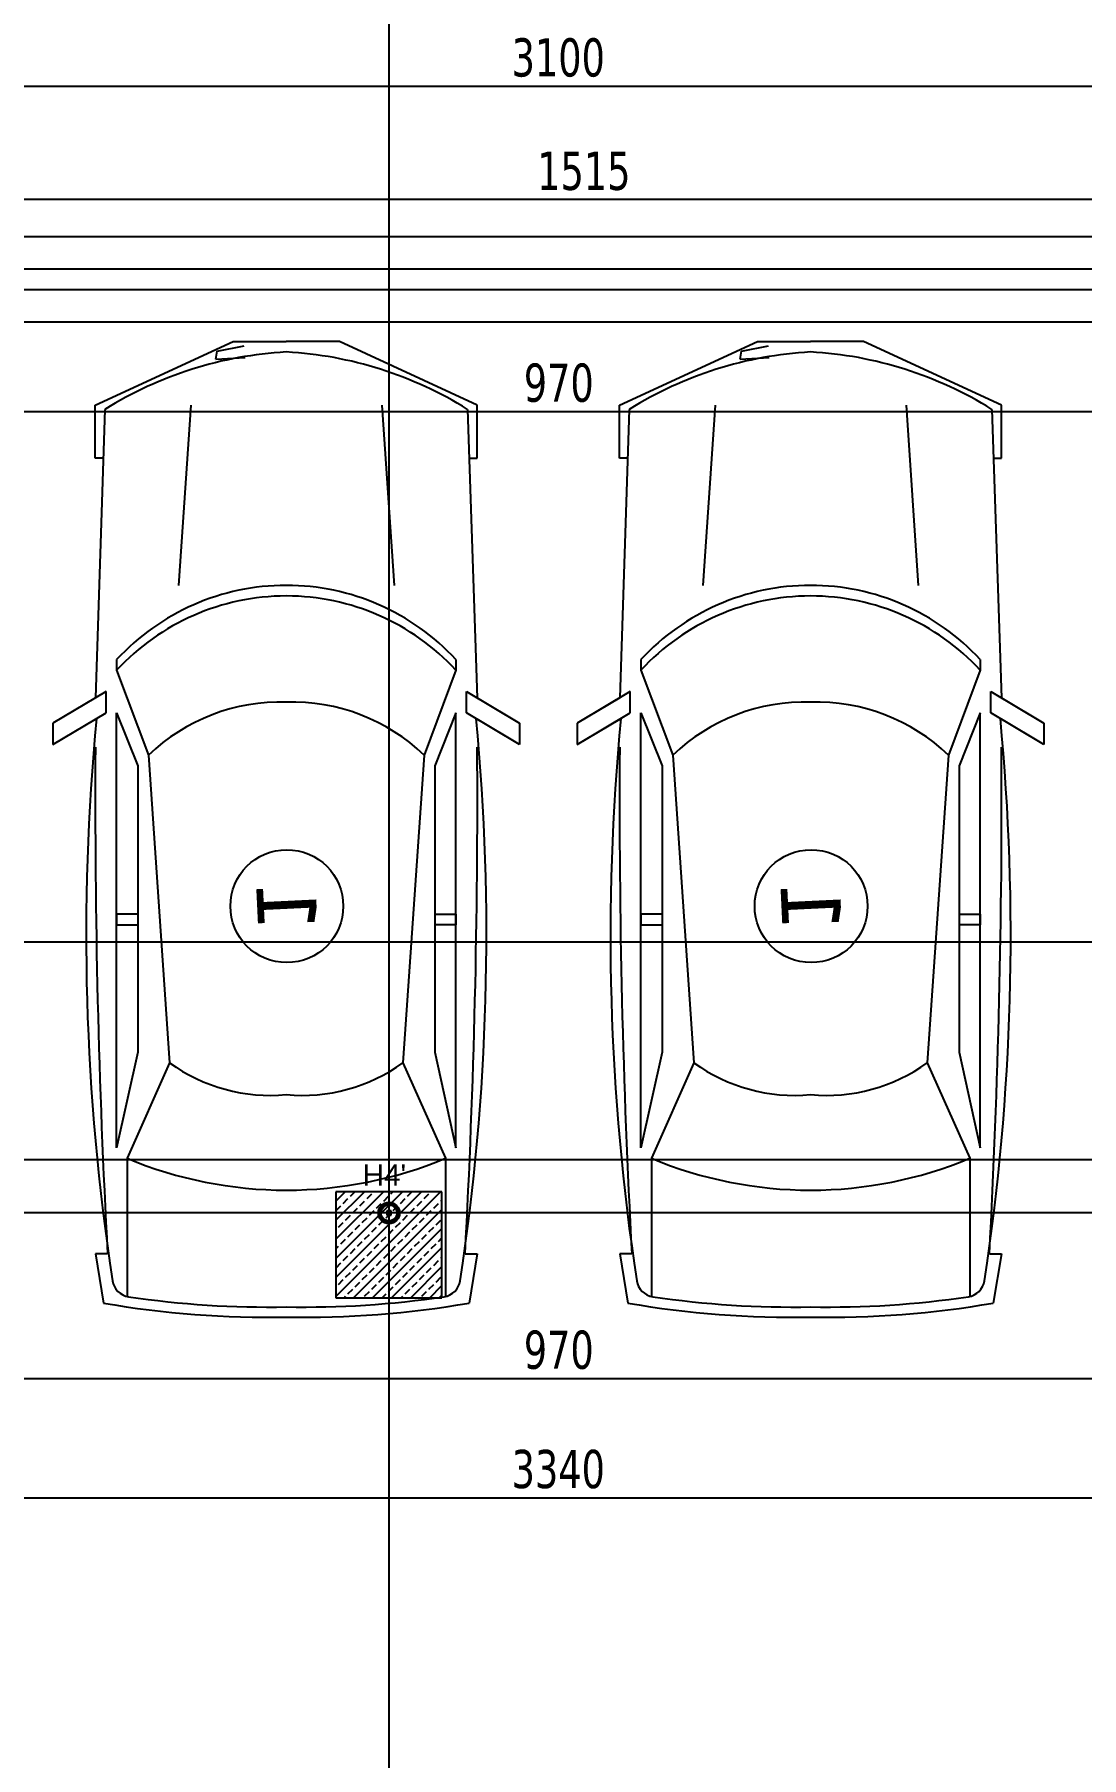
# Model space of a CAD drawing. Header units: millimetres. Extents: x 43168.9 to 43194.6, y -25545.1 to -25543.4.
# Drawn here: x 43170.6365 to 43170.7352, y -25544.6052 to -25544.4428 of the extents above; entities that cross this region are included whole.
import ezdxf
from ezdxf.enums import TextEntityAlignment as Align

# ---------------------------------------------------------------- set-up
doc = ezdxf.new("R2010")
doc.units = ezdxf.units.MM
doc.header["$LTSCALE"] = 200
doc.linetypes.add('DASHDOT', pattern=[1, 0.5, -0.25, 0, -0.25])
doc.linetypes.add('DASHDOT2', pattern=[0.5, 0.25, -0.125, 0, -0.125])
for name, color, linetype in [('aks_sgh', 5, 'DASHDOT2'), ('duv_sgh', 4, 'Continuous'), ('kesitcizgisi_sgh', 22, 'Continuous'), ('kolon-b.a_sgh', 6, 'Continuous'), ('olcuic_sgh', 183, 'Continuous'), ('tarama-betonarme_sgh', 223, 'Continuous')]:
    doc.layers.add(name, color=color, linetype=linetype)
doc.styles.add('1-200', font='arial.ttf', dxfattribs={"height": 60})
doc.styles.add('dim', font='VERDANA.TTF', dxfattribs={"width": 0.7})
doc.styles.add('text1', font='VERDANA.TTF')

msp = doc.modelspace()

# ---------------------------------------------------------------- hatches: boundary and pattern name
h = msp.add_hatch(color=256)
edge = h.paths.add_edge_path()
edge.add_arc((43170.66987904171, -25544.55391939969), 0.001, 0, 360)
edge = h.paths.add_edge_path(flags=16)
edge.add_arc((43170.66987904171, -25544.55391939969), 0.00075, 0, 360)

# ---------------------------------------------------------------- linework, layer by layer
at = {"color": 0}
for p, q in [((43170.64219002933, -25544.47776492896), (43170.65520079319, -25544.47176482753)), ((43170.64219002933, -25544.47776492896), (43170.65520079319, -25544.47176482753)), ((43170.65520079319, -25544.47176482753), (43170.66020087772, -25544.47176482753)), ((43170.65520079319, -25544.47176482753), (43170.66020087772, -25544.47176482753)), ((43170.66520096224, -25544.47176482753), (43170.66020087772, -25544.47176482753)), ((43170.66520096224, -25544.47176482753), (43170.66020087772, -25544.47176482753)), ((43170.6782117261, -25544.47776492896), (43170.66520096224, -25544.47176482753)), ((43170.6782117261, -25544.47776492896), (43170.66520096224, -25544.47176482753)), ((43170.69162596221, -25544.47776492896), (43170.70463672607, -25544.47176482753)), ((43170.69162596221, -25544.47776492896), (43170.70463672607, -25544.47176482753)), ((43170.70463672607, -25544.47176482753), (43170.7096368106, -25544.47176482753)), ((43170.70463672607, -25544.47176482753), (43170.7096368106, -25544.47176482753)), ((43170.71463689512, -25544.47176482753), (43170.7096368106, -25544.47176482753)), ((43170.71463689512, -25544.47176482753), (43170.7096368106, -25544.47176482753)), ((43170.72764765898, -25544.47776492896), (43170.71463689512, -25544.47176482753)), ((43170.72764765898, -25544.47776492896), (43170.71463689512, -25544.47176482753)), ((43170.65356415721, -25544.47344382489), (43170.6536717741, -25544.4726931023)), ((43170.65356415721, -25544.47344382489), (43170.6563090181, -25544.47328921513)), ((43170.6536717741, -25544.4726931023), (43170.65623664317, -25544.47218391655)), ((43170.70300009009, -25544.47344382489), (43170.70310770698, -25544.4726931023)), ((43170.70300009009, -25544.47344382489), (43170.70574495098, -25544.47328921513)), ((43170.70310770698, -25544.4726931023), (43170.70567257605, -25544.47218391655)), ((43170.64219002933, -25544.48276501348), (43170.64219002933, -25544.47776492896)), ((43170.64219002933, -25544.48276501348), (43170.64219002933, -25544.47776492896)), ((43170.6431036207, -25544.47818216613), (43170.64220057342, -25544.50536539554)), ((43170.65120072557, -25544.47776492896), (43170.65004444564, -25544.49476521635)), ((43170.66920102986, -25544.47776492896), (43170.67035730979, -25544.49476521635)), ((43170.67729813473, -25544.47818216613), (43170.67820118201, -25544.50536539554)), ((43170.6782117261, -25544.48276501348), (43170.6782117261, -25544.47776492896)), ((43170.6782117261, -25544.48276501348), (43170.6782117261, -25544.47776492896)), ((43170.69162596221, -25544.48276501348), (43170.69162596221, -25544.47776492896)), ((43170.69162596221, -25544.48276501348), (43170.69162596221, -25544.47776492896)), ((43170.69253955358, -25544.47818216613), (43170.6916365063, -25544.50536539554)), ((43170.70063665845, -25544.47776492896), (43170.69948037852, -25544.49476521635)), ((43170.71863696275, -25544.47776492896), (43170.71979324267, -25544.49476521635)), ((43170.72673406761, -25544.47818216613), (43170.72763711489, -25544.50536539554)), ((43170.72764765898, -25544.48276501348), (43170.72764765898, -25544.47776492896)), ((43170.72764765898, -25544.48276501348), (43170.72764765898, -25544.47776492896)), ((43170.64220057342, -25544.48276501348), (43170.64219002933, -25544.48276501348)), ((43170.64295054739, -25544.48278992818), (43170.64219002933, -25544.48276501348)), ((43170.67745120804, -25544.48278992818), (43170.6782117261, -25544.48276501348)), ((43170.67820118201, -25544.48276501348), (43170.6782117261, -25544.48276501348)), ((43170.6916365063, -25544.48276501348), (43170.69162596221, -25544.48276501348)), ((43170.69238648027, -25544.48278992818), (43170.69162596221, -25544.48276501348)), ((43170.72688714093, -25544.48278992818), (43170.72764765898, -25544.48276501348)), ((43170.72763711489, -25544.48276501348), (43170.72764765898, -25544.48276501348)), ((43170.64420060723, -25544.50176533468), (43170.64420060723, -25544.50276535159)), ((43170.64420060723, -25544.50276535159), (43170.64720065795, -25544.51076548683)), ((43170.6762011482, -25544.50276535159), (43170.67320109748, -25544.51076548683)), ((43170.6762011482, -25544.50176533468), (43170.6762011482, -25544.50276535159)), ((43170.69363654011, -25544.50176533468), (43170.69363654011, -25544.50276535159)), ((43170.69363654011, -25544.50276535159), (43170.69663659083, -25544.51076548683)), ((43170.72563708108, -25544.50276535159), (43170.72263703036, -25544.51076548683)), ((43170.72563708108, -25544.50176533468), (43170.72563708108, -25544.50276535159)), ((43170.64320059033, -25544.5047653854), (43170.6382005058, -25544.50776543611)), ((43170.64220057342, -25544.50536539554), (43170.6382005058, -25544.50776543611)), ((43170.64320059033, -25544.50676541921), (43170.64320059033, -25544.5047653854)), ((43170.6772011651, -25544.50676541921), (43170.6772011651, -25544.5047653854)), ((43170.6772011651, -25544.5047653854), (43170.68220124963, -25544.50776543611)), ((43170.67820118201, -25544.50536539554), (43170.68220124963, -25544.50776543611)), ((43170.69263652321, -25544.5047653854), (43170.68763643868, -25544.50776543611)), ((43170.6916365063, -25544.50536539554), (43170.68763643868, -25544.50776543611)), ((43170.69263652321, -25544.50676541921), (43170.69263652321, -25544.5047653854)), ((43170.72663709799, -25544.50676541921), (43170.72663709799, -25544.5047653854)), ((43170.72663709799, -25544.5047653854), (43170.73163718251, -25544.50776543611)), ((43170.72763711489, -25544.50536539554), (43170.73163718251, -25544.50776543611)), ((43170.6382005058, -25544.50976546992), (43170.64320059033, -25544.50676541921)), ((43170.6382005058, -25544.50976546992), (43170.64220057342, -25544.50736542935)), ((43170.64420060723, -25544.54776611232), (43170.64420060723, -25544.50676541921)), ((43170.64420060723, -25544.50676541921), (43170.64620064104, -25544.51176550373)), ((43170.6762011482, -25544.50676541921), (43170.67420111439, -25544.51176550373)), ((43170.6762011482, -25544.54776611232), (43170.6762011482, -25544.50676541921)), ((43170.68220124963, -25544.50976546992), (43170.6772011651, -25544.50676541921)), ((43170.68220124963, -25544.50976546992), (43170.67820118201, -25544.50736542935)), ((43170.68763643868, -25544.50976546992), (43170.69263652321, -25544.50676541921)), ((43170.68763643868, -25544.50976546992), (43170.6916365063, -25544.50736542935)), ((43170.69363654011, -25544.54776611232), (43170.69363654011, -25544.50676541921)), ((43170.69363654011, -25544.50676541921), (43170.69563657392, -25544.51176550373)), ((43170.72563708108, -25544.50676541921), (43170.72363704727, -25544.51176550373)), ((43170.72563708108, -25544.54776611232), (43170.72563708108, -25544.50676541921)), ((43170.73163718251, -25544.50976546992), (43170.72663709799, -25544.50676541921)), ((43170.73163718251, -25544.50976546992), (43170.72763711489, -25544.50736542935)), ((43170.6382005058, -25544.50776543611), (43170.6382005058, -25544.50976546992)), ((43170.6382005058, -25544.50776543611), (43170.6382005058, -25544.50976546992)), ((43170.68220124963, -25544.50776543611), (43170.68220124963, -25544.50976546992)), ((43170.68220124963, -25544.50776543611), (43170.68220124963, -25544.50976546992)), ((43170.68763643868, -25544.50776543611), (43170.68763643868, -25544.50976546992)), ((43170.68763643868, -25544.50776543611), (43170.68763643868, -25544.50976546992)), ((43170.73163718251, -25544.50776543611), (43170.73163718251, -25544.50976546992)), ((43170.73163718251, -25544.50776543611), (43170.73163718251, -25544.50976546992)), ((43170.64720065795, -25544.51076548683), (43170.64920069176, -25544.53976597708)), ((43170.67320109748, -25544.51076548683), (43170.67120106368, -25544.53976597708)), ((43170.69663659083, -25544.51076548683), (43170.69863662464, -25544.53976597708)), ((43170.72263703036, -25544.51076548683), (43170.72063699655, -25544.53976597708)), ((43170.64620064104, -25544.51176550373), (43170.64620064104, -25544.53876596017)), ((43170.67420111439, -25544.51176550373), (43170.67420111439, -25544.53876596017)), ((43170.69563657392, -25544.51176550373), (43170.69563657392, -25544.53876596017)), ((43170.72363704727, -25544.51176550373), (43170.72363704727, -25544.53876596017)), ((43170.64620064104, -25544.52576574041), (43170.64420060723, -25544.52576574041)), ((43170.64420060723, -25544.52576574041), (43170.64420060723, -25544.52676575731)), ((43170.64420060723, -25544.52676575731), (43170.64620064104, -25544.52676575731)), ((43170.67420111439, -25544.52576574041), (43170.6762011482, -25544.52576574041)), ((43170.6762011482, -25544.52676575731), (43170.67420111439, -25544.52676575731)), ((43170.6762011482, -25544.52576574041), (43170.6762011482, -25544.52676575731)), ((43170.69563657392, -25544.52576574041), (43170.69363654011, -25544.52576574041)), ((43170.69363654011, -25544.52576574041), (43170.69363654011, -25544.52676575731)), ((43170.69363654011, -25544.52676575731), (43170.69563657392, -25544.52676575731)), ((43170.72363704727, -25544.52576574041), (43170.72563708108, -25544.52576574041)), ((43170.72563708108, -25544.52676575731), (43170.72363704727, -25544.52676575731)), ((43170.72563708108, -25544.52576574041), (43170.72563708108, -25544.52676575731)), ((43170.64620064104, -25544.53876596017), (43170.64420060723, -25544.54776611232)), ((43170.64920069176, -25544.53976597708), (43170.64520062414, -25544.54876612922)), ((43170.67120106368, -25544.53976597708), (43170.67520113129, -25544.54876612922)), ((43170.67420111439, -25544.53876596017), (43170.6762011482, -25544.54776611232)), ((43170.69563657392, -25544.53876596017), (43170.69363654011, -25544.54776611232)), ((43170.69863662464, -25544.53976597708), (43170.69463655702, -25544.54876612922)), ((43170.72063699655, -25544.53976597708), (43170.72463706417, -25544.54876612922)), ((43170.72363704727, -25544.53876596017), (43170.72563708108, -25544.54776611232)), ((43170.64520062414, -25544.54876612922), (43170.64520062414, -25544.56179049018)), ((43170.67520113129, -25544.54876612922), (43170.67520113129, -25544.56179049018)), ((43170.69463655702, -25544.54876612922), (43170.69463655702, -25544.56179049018)), ((43170.72463706417, -25544.54876612922), (43170.72463706417, -25544.56179049018)), ((43170.64220057342, -25544.55776628137), (43170.64297434449, -25544.56240890778)), ((43170.64320059033, -25544.55776628137), (43170.64220057342, -25544.55776628137)), ((43170.64334234312, -25544.55776628137), (43170.64220057342, -25544.55776628137)), ((43170.67705941232, -25544.55776628137), (43170.67820118201, -25544.55776628137)), ((43170.6772011651, -25544.55776628137), (43170.67820118201, -25544.55776628137)), ((43170.67820118201, -25544.55776628137), (43170.67742741094, -25544.56240890778)), ((43170.6916365063, -25544.55776628137), (43170.69241027737, -25544.56240890778)), ((43170.69263652321, -25544.55776628137), (43170.6916365063, -25544.55776628137)), ((43170.69277827599, -25544.55776628137), (43170.6916365063, -25544.55776628137)), ((43170.7264953452, -25544.55776628137), (43170.72763711489, -25544.55776628137)), ((43170.72663709799, -25544.55776628137), (43170.72763711489, -25544.55776628137)), ((43170.72763711489, -25544.55776628137), (43170.72686334382, -25544.56240890778))]:
    msp.add_line(p, q, dxfattribs=at)
for p, q in [((43170.65493718322, -25544.52525339739), (43170.65493718322, -25544.52525339739)), ((43170.7043731161, -25544.52525339739), (43170.7043731161, -25544.52525339739))]:
    msp.add_line(p, q)
at = {"color": 0, "linetype": 'ByBlock', "lineweight": -2}
for p, q in [((43170.6700790417, -25544.55371939969), (43170.6696790417, -25544.55371939969)), ((43170.6696790417, -25544.55371939969), (43170.6696790417, -25544.55411939969)), ((43170.6696790417, -25544.55411939969), (43170.6700790417, -25544.55411939969)), ((43170.66994975238, -25544.55384868901), (43170.66980833103, -25544.55399011037)), ((43170.66994975238, -25544.55399011037), (43170.66980833103, -25544.55384868901)), ((43170.6700790417, -25544.55411939969), (43170.6700790417, -25544.55371939969))]:
    msp.add_line(p, q, dxfattribs=at)
at = {"linetype": 'Continuous'}
for centre in [(43170.66025112077, -25544.52499949247), (43170.70968705365, -25544.52499949247)]:
    msp.add_circle(centre, 0.005320000000000346, dxfattribs=at)
at = {"color": 0, "linetype": 'Continuous', "lineweight": -2}
for radius in [0.001, 0.00075]:
    msp.add_circle((43170.66987904171, -25544.55391939969), radius, dxfattribs=at)
at = {"color": 0}
for centre, radius, start, end in [((43170.66220091152, -25544.50876545302), 0.03605612228057108, 93.17982954175338, 121.9821208195799), ((43170.65820084391, -25544.50876545302), 0.03605612228057108, 58.01787918042012, 86.82017045824662), ((43170.7116368444, -25544.50876545302), 0.03605612228057108, 93.17982954175338, 121.9821208195799), ((43170.70763677679, -25544.50876545302), 0.03605612228057108, 58.01787918042012, 86.82017045824662), ((43170.66020087772, -25544.51655129892), 0.02178608257773878, 90, 137.2587549555883), ((43170.66020087772, -25544.51755131583), 0.02178608257773878, 90, 137.2587549555883), ((43170.66020087772, -25544.51655129892), 0.02178608257773878, 42.74124504441167, 90), ((43170.66020087772, -25544.51755131583), 0.02178608257773878, 42.74124504441167, 90), ((43170.7096368106, -25544.51655129892), 0.02178608257773878, 90, 137.2587549555883), ((43170.7096368106, -25544.51755131583), 0.02178608257773878, 90, 137.2587549555883), ((43170.7096368106, -25544.51655129892), 0.02178608257773878, 42.74124504441167, 90), ((43170.7096368106, -25544.51755131583), 0.02178608257773878, 42.74124504441167, 90), ((43170.65970086926, -25544.52386570829), 0.0181072108613248, 88.41764539243664, 133.6573759964856), ((43170.66070088617, -25544.52386570829), 0.0181072108613248, 46.34262400351442, 91.58235460756336), ((43170.70913680214, -25544.52386570829), 0.0181072108613248, 88.41764539243664, 133.6573759964856), ((43170.71013681905, -25544.52386570829), 0.0181072108613248, 46.34262400351442, 91.58235460756336), ((43170.8557138041, -25544.52778931733), 0.2143856953616721, 174.5157722221091, 188.7238197954231), ((43170.46468795133, -25544.52778931733), 0.2143856953616721, 351.2761802045768, 5.484227777890904), ((43170.90514973698, -25544.52778931733), 0.2143856953616721, 174.5157722221091, 188.7238197954231), ((43170.51412388421, -25544.52778931733), 0.2143856953616721, 351.2761802045768, 5.484227777890904), ((43171.43275760992, -25544.51500160109), 0.7905727552520726, 179.6386925190084, 183.1008306676707), ((43169.88764414551, -25544.51500160109), 0.7905727552520726, 356.8991693323292, 0.3613074809916), ((43171.4821935428, -25544.51500160109), 0.7905727552520726, 179.6386925190084, 183.1008306676707), ((43169.93708007839, -25544.51500160109), 0.7905727552520726, 356.8991693323292, 0.3613074809916), ((43170.65870085236, -25544.52659908783), 0.01623637964533992, 234.1888356708188, 275.3009265807162), ((43170.66170090307, -25544.52659908783), 0.01623637964533992, 264.6990734192838, 305.8111643291812), ((43170.70813678524, -25544.52659908783), 0.01623637964533992, 234.1888356708188, 275.3009265807162), ((43170.71113683595, -25544.52659908783), 0.01623637964533992, 264.6990734192838, 305.8111643291812), ((43170.66020087772, -25544.51276552064), 0.03900065930309958, 247.3801356131465, 270), ((43170.66020087772, -25544.51276552064), 0.03900065930309958, 270, 292.6198643868535), ((43170.7096368106, -25544.51276552064), 0.03900065930309958, 247.3801356131465, 270), ((43170.7096368106, -25544.51276552064), 0.03900065930309958, 270, 292.6198643868535), ((43170.64558753039, -25544.56003256426), 0.0018, 188.7238197954231, 261.5115368966201), ((43170.67481422504, -25544.56003256426), 0.0018, 278.48846310338, 351.2761802045768), ((43170.69502346327, -25544.56003256426), 0.0018, 188.7238197954231, 261.5115368966201), ((43170.72425015792, -25544.56003256426), 0.0018, 278.48846310338, 351.2761802045768), ((43170.6584132711, -25544.47409516806), 0.08965309296207911, 260.0838130198713, 271.1549237942075), ((43170.6584132711, -25544.47409516806), 0.08868921503438901, 261.5115368966201, 271.1549237942075), ((43170.66198848433, -25544.47409516806), 0.08965309296207911, 268.8450762057925, 279.9161869801287), ((43170.66198848433, -25544.47409516806), 0.08868921503438901, 268.8450762057925, 278.48846310338), ((43170.70784920398, -25544.47409516806), 0.08965309296207911, 260.0838130198713, 271.1549237942075), ((43170.70784920398, -25544.47409516806), 0.08868921503438901, 261.5115368966201, 271.1549237942075), ((43170.71142441721, -25544.47409516806), 0.08965309296207911, 268.8450762057925, 279.9161869801287), ((43170.71142441721, -25544.47409516806), 0.08868921503438901, 268.8450762057925, 278.48846310338)]:
    msp.add_arc(centre, radius, start, end, dxfattribs=at)
at = {"layer": 'aks_sgh'}
for p, q in [((43170.66987904171, -25543.74091939969), (43170.66987904171, -25544.78991939969)), ((43171.17087959124, -25544.46191939969), (43170.19487849217, -25544.46191939969)), ((43171.17087959124, -25544.46691939969), (43170.19487849217, -25544.46691939969)), ((43171.17087959124, -25544.54891939969), (43170.19487849217, -25544.54891939969)), ((43171.17087959124, -25544.55391939969), (43170.19487849217, -25544.55391939969))]:
    msp.add_line(p, q, dxfattribs=at)
at = {"layer": 'duv_sgh'}
for p, q in [((43170.5888790417, -25544.46491939969), (43170.7828790417, -25544.46491939969)), ((43170.5888790417, -25544.46991939969), (43170.7828790417, -25544.46991939969))]:
    msp.add_line(p, q, dxfattribs=at)
at = {"layer": 'kesitcizgisi_sgh', "linetype": 'DASHDOT'}
msp.add_line((43170.24962621122, -25544.52837139241), (43171.04213187219, -25544.52837139241), dxfattribs=at)
at = {"layer": 'kolon-b.a_sgh'}
for p, q in [((43170.6748790417, -25544.55191939969), (43170.6648790417, -25544.55191939969)), ((43170.6648790417, -25544.55191939969), (43170.6648790417, -25544.56191939969)), ((43170.6748790417, -25544.56191939969), (43170.6748790417, -25544.55191939969)), ((43170.6648790417, -25544.56191939969), (43170.6748790417, -25544.56191939969))]:
    msp.add_line(p, q, dxfattribs=at)
at = {"layer": 'olcuic_sgh'}
for p, q in [((43170.37562904171, -25544.44771086036), (43170.9961290417, -25544.44771086036)), ((43170.53662904171, -25544.45837005237), (43170.8401290417, -25544.45837005237)), ((43170.5886290417, -25544.47836689513), (43170.7831290417, -25544.47836689513)), ((43170.5886290417, -25544.56951392043), (43170.7831290417, -25544.56951392043)), ((43170.3516290417, -25544.58075911279), (43171.0201290417, -25544.58075911279))]:
    msp.add_line(p, q, dxfattribs=at)
at = {"layer": 'tarama-betonarme_sgh'}
for p, q in [((43170.6648790417, -25544.55280505528), (43170.6657646973, -25544.55191939969)), ((43170.6648790417, -25544.55460110651), (43170.66756074852, -25544.55191939969)), ((43170.6648790417, -25544.55639715773), (43170.66935679974, -25544.55191939969)), ((43170.6648790417, -25544.55819320896), (43170.67115285097, -25544.55191939969)), ((43170.6648790417, -25544.55998926018), (43170.6729489022, -25544.55191939969)), ((43170.6648790417, -25544.5617853114), (43170.67474495342, -25544.55191939969)), ((43170.6655662339, -25544.55301588908), (43170.66601524672, -25544.55256687627)), ((43170.66623975312, -25544.55234236987), (43170.6666627233, -25544.55191939969)), ((43170.66713777873, -25544.55324039548), (43170.66758679153, -25544.55279138268)), ((43170.66781129794, -25544.55256687627), (43170.66826031074, -25544.55211786347)), ((43170.66870932355, -25544.55346490188), (43170.66915833636, -25544.55301588908)), ((43170.66938284276, -25544.55279138268), (43170.66983185556, -25544.55234236987)), ((43170.67005636197, -25544.55211786347), (43170.67025482575, -25544.55191939969)), ((43170.67095438758, -25544.55301588908), (43170.67140340039, -25544.55256687627)), ((43170.67162790679, -25544.55234236987), (43170.67205087697, -25544.55191939969)), ((43170.6725259324, -25544.55324039548), (43170.67297494521, -25544.55279138268)), ((43170.67319945161, -25544.55256687627), (43170.67364846441, -25544.55211786347)), ((43170.67409747722, -25544.55346490188), (43170.67454649003, -25544.55301588908)), ((43170.67477099643, -25544.55279138268), (43170.6748790417, -25544.5526833374)), ((43170.6648927147, -25544.55368940829), (43170.6653417275, -25544.55324039548)), ((43170.66579074031, -25544.5545874339), (43170.66623975312, -25544.5541384211)), ((43170.66646425952, -25544.55391391469), (43170.66691327233, -25544.55346490188)), ((43170.66654100464, -25544.56191939969), (43170.6748790417, -25544.55358136263)), ((43170.66736228513, -25544.5548119403), (43170.66781129794, -25544.5543629275)), ((43170.66803580434, -25544.5541384211), (43170.66848481714, -25544.55368940829)), ((43170.66893382995, -25544.55503644671), (43170.66938284276, -25544.5545874339)), ((43170.66960734916, -25544.5543629275), (43170.67005636197, -25544.55391391469)), ((43170.67028086837, -25544.55368940829), (43170.67072988117, -25544.55324039548)), ((43170.67117889398, -25544.5545874339), (43170.67162790679, -25544.5541384211)), ((43170.67185241319, -25544.55391391469), (43170.672301426, -25544.55346490188)), ((43170.6727504388, -25544.5548119403), (43170.67319945161, -25544.5543629275)), ((43170.67342395801, -25544.5541384211), (43170.67387297082, -25544.55368940829)), ((43170.67432198363, -25544.55503644671), (43170.67477099643, -25544.5545874339)), ((43170.6648790417, -25544.5554991325), (43170.6648927147, -25544.55548545951)), ((43170.6651172211, -25544.55526095311), (43170.6655662339, -25544.5548119403)), ((43170.6653417275, -25544.55683249793), (43170.66579074031, -25544.55638348512)), ((43170.66601524672, -25544.55615897872), (43170.66646425952, -25544.55570996592)), ((43170.66668876592, -25544.55548545951), (43170.66713777873, -25544.55503644671)), ((43170.66758679153, -25544.55638348512), (43170.66803580434, -25544.55593447232)), ((43170.66826031074, -25544.55570996592), (43170.66870932355, -25544.55526095311)), ((43170.66833705587, -25544.56191939969), (43170.6748790417, -25544.55537741385)), ((43170.66915833636, -25544.55660799153), (43170.66960734916, -25544.55615897872)), ((43170.66983185556, -25544.55593447232), (43170.67028086837, -25544.55548545951)), ((43170.67050537477, -25544.55526095311), (43170.67095438758, -25544.5548119403)), ((43170.67072988117, -25544.55683249793), (43170.67117889398, -25544.55638348512)), ((43170.67140340039, -25544.55615897872), (43170.67185241319, -25544.55570996592)), ((43170.6720769196, -25544.55548545951), (43170.6725259324, -25544.55503644671)), ((43170.67297494521, -25544.55638348512), (43170.67342395801, -25544.55593447232)), ((43170.67364846441, -25544.55570996592), (43170.67409747722, -25544.55526095311)), ((43170.67454649003, -25544.55660799153), (43170.6748790417, -25544.55627543985)), ((43170.6648790417, -25544.55729518373), (43170.6651172211, -25544.55705700433)), ((43170.6655662339, -25544.55840404275), (43170.66601524672, -25544.55795502994)), ((43170.66623975312, -25544.55773052354), (43170.66668876592, -25544.55728151074)), ((43170.66691327233, -25544.55705700433), (43170.66736228513, -25544.55660799153)), ((43170.66781129794, -25544.55795502994), (43170.66826031074, -25544.55750601714)), ((43170.66848481714, -25544.55728151074), (43170.66893382995, -25544.55683249793)), ((43170.66938284276, -25544.55817953635), (43170.66983185556, -25544.55773052354)), ((43170.67005636197, -25544.55750601714), (43170.67050537477, -25544.55705700433)), ((43170.67013310709, -25544.56191939969), (43170.6748790417, -25544.55717346508)), ((43170.67095438758, -25544.55840404275), (43170.67140340039, -25544.55795502994)), ((43170.67162790679, -25544.55773052354), (43170.6720769196, -25544.55728151074)), ((43170.672301426, -25544.55705700433), (43170.6727504388, -25544.55660799153)), ((43170.67319945161, -25544.55795502994), (43170.67364846441, -25544.55750601714)), ((43170.67387297082, -25544.55728151074), (43170.67432198363, -25544.55683249793)), ((43170.6648927147, -25544.55907756196), (43170.6653417275, -25544.55862854916)), ((43170.66579074031, -25544.55997558757), (43170.66623975312, -25544.55952657477)), ((43170.66646425952, -25544.55930206836), (43170.66691327233, -25544.55885305556)), ((43170.66713777873, -25544.55862854916), (43170.66758679153, -25544.55817953635)), ((43170.66803580434, -25544.55952657477), (43170.66848481714, -25544.55907756196)), ((43170.66870932355, -25544.55885305556), (43170.66915833636, -25544.55840404275)), ((43170.66960734916, -25544.55975108117), (43170.67005636197, -25544.55930206836)), ((43170.67028086837, -25544.55907756196), (43170.67072988117, -25544.55862854916)), ((43170.67117889398, -25544.55997558757), (43170.67162790679, -25544.55952657477)), ((43170.67185241319, -25544.55930206836), (43170.672301426, -25544.55885305556)), ((43170.67192915831, -25544.56191939969), (43170.6748790417, -25544.5589695163)), ((43170.6725259324, -25544.55862854916), (43170.67297494521, -25544.55817953635)), ((43170.67342395801, -25544.55952657477), (43170.67387297082, -25544.55907756196)), ((43170.67409747722, -25544.55885305556), (43170.67454649003, -25544.55840404275)), ((43170.67477099643, -25544.55817953635), (43170.6748790417, -25544.55807149108)), ((43170.6648790417, -25544.56088728618), (43170.6648927147, -25544.56087361319)), ((43170.6651172211, -25544.56064910678), (43170.6655662339, -25544.56020009398)), ((43170.66601524672, -25544.56154713239), (43170.66646425952, -25544.56109811959)), ((43170.66668876592, -25544.56087361319), (43170.66713777873, -25544.56042460038)), ((43170.66736228513, -25544.56020009398), (43170.66781129794, -25544.55975108117)), ((43170.66826031074, -25544.56109811959), (43170.66870932355, -25544.56064910678)), ((43170.66893382995, -25544.56042460038), (43170.66938284276, -25544.55997558757)), ((43170.66983185556, -25544.56132262599), (43170.67028086837, -25544.56087361319)), ((43170.67050537477, -25544.56064910678), (43170.67095438758, -25544.56020009398)), ((43170.67140340039, -25544.56154713239), (43170.67185241319, -25544.56109811959)), ((43170.6720769196, -25544.56087361319), (43170.6725259324, -25544.56042460038)), ((43170.6727504388, -25544.56020009398), (43170.67319945161, -25544.55975108117)), ((43170.67364846441, -25544.56109811959), (43170.67409747722, -25544.56064910678)), ((43170.67372520954, -25544.56191939969), (43170.6748790417, -25544.56076556752)), ((43170.67432198363, -25544.56042460038), (43170.67477099643, -25544.55997558757)), ((43170.66564297942, -25544.56191939969), (43170.66579074031, -25544.5617716388)), ((43170.66758679153, -25544.5617716388), (43170.66803580434, -25544.56132262599)), ((43170.66923508187, -25544.56191939969), (43170.66960734916, -25544.56154713239)), ((43170.67103113309, -25544.56191939969), (43170.67117889398, -25544.5617716388)), ((43170.67297494521, -25544.5617716388), (43170.67342395801, -25544.56132262599)), ((43170.67462323554, -25544.56191939969), (43170.6748790417, -25544.56166359352))]:
    msp.add_line(p, q, dxfattribs=at)

# ---------------------------------------------------------------- texts
at = {"linetype": 'Continuous', "style": 'text1', "text_generation_flag": 4}
for p in [(43170.66025112077, -25544.52499949247), (43170.70968705365, -25544.52499949247)]:
    msp.add_attdef('1', text='', height=0.005600000000000385, rotation=92.73556609848184, dxfattribs=at).set_placement(p, align=Align.MIDDLE)
at = {"layer": 'aks_sgh', "style": '1-200'}
msp.add_text("H4'", height=0.002, rotation=5.211020732175437e-06, dxfattribs=at).set_placement((43170.66739620603, -25544.55133845917))
at = {"layer": 'olcuic_sgh', "color": 2, "style": 'dim', "width": 0.7}
for s, p in [('3100', (43170.68144492485, -25544.44679843592)), ('1515', (43170.68385945809, -25544.45748905842)), ('970', (43170.68259237952, -25544.47745567956)), ('970', (43170.68259237952, -25544.56860270484)), ('3340', (43170.68144492485, -25544.57984668835))]:
    msp.add_text(s, height=0.0036, dxfattribs=at).set_placement(p)

doc.saveas('drawing.dxf')
